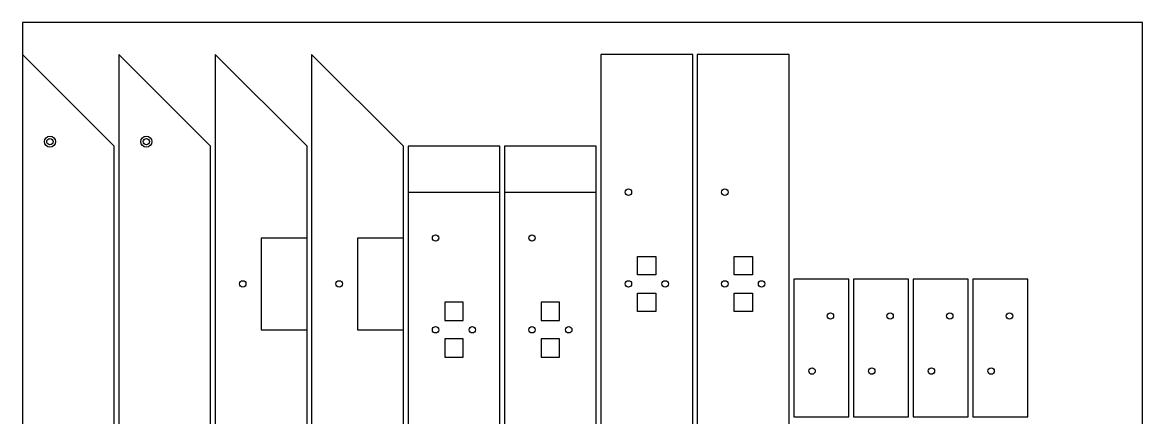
# Model space of a CAD drawing. Header units: millimetres. Extents: x 0 to 1220, y 0 to 2440.
# Drawn here: x 0 to 1220, y 2009 to 2440 of the extents above; entities that cross this region are included whole.
import ezdxf

# ---------------------------------------------------------------- set-up
doc = ezdxf.new("R2010")
doc.units = ezdxf.units.MM
for name, color, linetype in [('Body001', 7, 'CONTINUOUS'), ('Body002', 7, 'CONTINUOUS'), ('Body003', 7, 'CONTINUOUS'), ('Body004', 7, 'CONTINUOUS'), ('Body005', 7, 'CONTINUOUS'), ('Body006', 7, 'CONTINUOUS'), ('Body007', 7, 'CONTINUOUS'), ('Body008', 7, 'CONTINUOUS'), ('Body011', 7, 'CONTINUOUS'), ('Body013', 7, 'CONTINUOUS'), ('Body017', 7, 'CONTINUOUS'), ('Body018', 7, 'CONTINUOUS'), ('Rectangle', 7, 'CONTINUOUS')]:
    doc.layers.add(name, color=color, linetype=linetype)

msp = doc.modelspace()

# ---------------------------------------------------------------- linework, layer by layer
at = {"layer": 'Body001'}
for p, q in [((0, 2405), (0, 2405, 20)), ((0, 2405), (0, 1205)), ((0, 2405, 20), (0, 1205, 20)), ((0, 2405), (0, 1205)), ((100, 2305), (0, 2405)), ((0, 2405, 20), (0, 1205, 20)), ((100, 2305, 20), (0, 2405, 20)), ((0, 2405), (0, 2405, 20)), ((100, 2305), (0, 2405)), ((100, 2305, 20), (0, 2405, 20)), ((33.5, 2310, 16), (33.5, 2310)), ((33.5, 2310, 16), (33.5, 2310)), ((36, 2310, 20), (36, 2310, 16)), ((36, 2310, 20), (36, 2310, 16)), ((100, 2305), (100, 2305, 20)), ((100, 1305), (100, 2305)), ((100, 1305, 20), (100, 2305, 20)), ((100, 1305), (100, 2305)), ((100, 1305, 20), (100, 2305, 20)), ((100, 2305), (100, 2305, 20))]:
    msp.add_line(p, q, dxfattribs=at)
for centre, radius in [((30, 2310, 20), 6), ((30, 2310, 20), 6), ((30, 2310, 16), 6), ((30, 2310, 16), 6), ((30, 2310), 3.5), ((30, 2310, 16), 3.5), ((30, 2310), 3.5), ((30, 2310, 16), 3.5)]:
    msp.add_circle(centre, radius, dxfattribs=at)
at = {"layer": 'Body002'}
for p, q in [((105, 2405), (105, 2405, 20)), ((105, 2405), (105, 1205)), ((105, 2405, 20), (105, 1205, 20)), ((105, 2405), (105, 1205)), ((205, 2305), (105, 2405)), ((105, 2405, 20), (105, 1205, 20)), ((205, 2305, 20), (105, 2405, 20)), ((105, 2405), (105, 2405, 20)), ((205, 2305), (105, 2405)), ((205, 2305, 20), (105, 2405, 20)), ((138.5, 2310, 16), (138.5, 2310)), ((138.5, 2310, 16), (138.5, 2310)), ((141, 2310, 20), (141, 2310, 16)), ((141, 2310, 20), (141, 2310, 16)), ((205, 2305), (205, 2305, 20)), ((205, 1305), (205, 2305)), ((205, 1305, 20), (205, 2305, 20)), ((205, 1305), (205, 2305)), ((205, 1305, 20), (205, 2305, 20)), ((205, 2305), (205, 2305, 20))]:
    msp.add_line(p, q, dxfattribs=at)
for centre, radius in [((135, 2310, 20), 6), ((135, 2310, 20), 6), ((135, 2310, 16), 6), ((135, 2310, 16), 6), ((135, 2310), 3.5), ((135, 2310, 16), 3.5), ((135, 2310), 3.5), ((135, 2310, 16), 3.5)]:
    msp.add_circle(centre, radius, dxfattribs=at)
at = {"layer": 'Body003'}
for p, q in [((210, 2405), (210, 2405, 20)), ((210, 2405), (210, 1205)), ((210, 2405, 20), (210, 1205, 20)), ((210, 2405), (210, 1205)), ((310, 2305), (210, 2405)), ((210, 2405, 20), (210, 1205, 20)), ((310, 2305, 20), (210, 2405, 20)), ((210, 2405), (210, 2405, 20)), ((310, 2305), (210, 2405)), ((310, 2305, 20), (210, 2405, 20)), ((310, 1305), (310, 2305)), ((310, 2305), (310, 2305, 20)), ((310, 2205, 20), (310, 2305, 20)), ((310, 1305), (310, 2305)), ((310, 2205, 20), (310, 2305, 20)), ((310, 2305), (310, 2305, 20)), ((310, 2205, 20), (260, 2205, 20)), ((260, 2205, 20), (260, 2105, 20)), ((260, 2205, 20), (260, 2205, 10)), ((310, 2205, 20), (260, 2205, 20)), ((310, 2205, 10), (260, 2205, 10)), ((310, 2205, 10), (260, 2205, 10)), ((260, 2205, 10), (260, 2105, 10)), ((260, 2205, 20), (260, 2205, 10)), ((260, 2205, 20), (260, 2105, 20)), ((260, 2205, 10), (260, 2105, 10)), ((310, 2205, 20), (310, 2205, 10)), ((310, 2105, 10), (310, 2205, 10)), ((310, 2205, 20), (310, 2205, 10)), ((310, 2105, 10), (310, 2205, 10)), ((243.5, 2155, 20), (243.5, 2155)), ((243.5, 2155, 20), (243.5, 2155)), ((260, 2105, 20), (310, 2105, 20)), ((260, 2105, 10), (310, 2105, 10)), ((260, 2105, 20), (260, 2105, 10)), ((260, 2105, 20), (310, 2105, 20)), ((260, 2105, 10), (310, 2105, 10)), ((260, 2105, 20), (260, 2105, 10)), ((310, 2105, 20), (310, 2105, 10)), ((310, 1505, 20), (310, 2105, 20)), ((310, 1505, 20), (310, 2105, 20)), ((310, 2105, 20), (310, 2105, 10))]:
    msp.add_line(p, q, dxfattribs=at)
for centre in [(240, 2155), (240, 2155, 20), (240, 2155, 20), (240, 2155)]:
    msp.add_circle(centre, 3.5, dxfattribs=at)
at = {"layer": 'Body004'}
for p, q in [((315, 2405), (315, 2405, 20)), ((315, 2405), (315, 1205)), ((315, 2405, 20), (315, 1205, 20)), ((315, 2405), (315, 1205)), ((415, 2305), (315, 2405)), ((315, 2405, 20), (315, 1205, 20)), ((415, 2305, 20), (315, 2405, 20)), ((315, 2405), (315, 2405, 20)), ((415, 2305), (315, 2405)), ((415, 2305, 20), (315, 2405, 20)), ((415, 1305), (415, 2305)), ((415, 2305), (415, 2305, 20)), ((415, 2205, 20), (415, 2305, 20)), ((415, 1305), (415, 2305)), ((415, 2205, 20), (415, 2305, 20)), ((415, 2305), (415, 2305, 20)), ((415, 2205, 20), (365, 2205, 20)), ((365, 2205, 20), (365, 2105, 20)), ((365, 2205, 20), (365, 2205, 10)), ((415, 2205, 20), (365, 2205, 20)), ((415, 2205, 10), (365, 2205, 10)), ((415, 2205, 10), (365, 2205, 10)), ((365, 2205, 10), (365, 2105, 10)), ((365, 2205, 20), (365, 2205, 10)), ((365, 2205, 20), (365, 2105, 20)), ((365, 2205, 10), (365, 2105, 10)), ((415, 2205, 20), (415, 2205, 10)), ((415, 2105, 10), (415, 2205, 10)), ((415, 2205, 20), (415, 2205, 10)), ((415, 2105, 10), (415, 2205, 10)), ((348.5, 2155, 20), (348.5, 2155)), ((348.5, 2155, 20), (348.5, 2155)), ((365, 2105, 20), (415, 2105, 20)), ((365, 2105, 10), (415, 2105, 10)), ((365, 2105, 20), (365, 2105, 10)), ((365, 2105, 20), (415, 2105, 20)), ((365, 2105, 10), (415, 2105, 10)), ((365, 2105, 20), (365, 2105, 10)), ((415, 2105, 20), (415, 2105, 10)), ((415, 1505, 20), (415, 2105, 20)), ((415, 1505, 20), (415, 2105, 20)), ((415, 2105, 20), (415, 2105, 10))]:
    msp.add_line(p, q, dxfattribs=at)
for centre in [(345, 2155), (345, 2155, 20), (345, 2155, 20), (345, 2155)]:
    msp.add_circle(centre, 3.5, dxfattribs=at)
at = {"layer": 'Body005'}
for p, q in [((420, 2305, 0), (420, 1205, 0)), ((520, 2305, 0), (420, 2305, 0)), ((420, 2305, 0), (420, 1205, 0)), ((420, 2305, 10), (420, 2255, 10)), ((420, 2305, 0), (420, 2305, 10)), ((520, 2305, 0), (420, 2305, 0)), ((420, 2305, 0), (420, 2305, 10)), ((520, 2305, 10), (420, 2305, 10)), ((520, 2305, 10), (420, 2305, 10)), ((420, 2305, 10), (420, 2255, 10)), ((520, 1205, 0), (520, 2305, 0)), ((520, 1205, 0), (520, 2305, 0)), ((520, 2305, 0), (520, 2305, 10)), ((520, 2255, 10), (520, 2305, 10)), ((520, 2305, 0), (520, 2305, 10)), ((520, 2255, 10), (520, 2305, 10)), ((420, 2255, 20), (420, 1255, 20)), ((420, 2255, 20), (420, 2255, 10)), ((420, 2255, 10), (520, 2255, 10)), ((420, 2255, 20), (420, 2255, 10)), ((420, 2255, 20), (520, 2255, 20)), ((420, 2255, 10), (520, 2255, 10)), ((420, 2255, 20), (420, 1255, 20)), ((420, 2255, 20), (520, 2255, 20)), ((520, 2255, 20), (520, 2255, 10)), ((520, 1255, 20), (520, 2255, 20)), ((520, 2255, 20), (520, 2255, 10)), ((520, 1255, 20), (520, 2255, 20)), ((453.5, 2205, 20), (453.5, 2205, 0)), ((453.5, 2205, 20), (453.5, 2205, 0)), ((480, 2135, 0), (460, 2135, 0)), ((460, 2135, 0), (460, 2115, 0)), ((460, 2135, 20), (460, 2135, 0)), ((480, 2135, 20), (460, 2135, 20)), ((480, 2135, 0), (460, 2135, 0)), ((460, 2135, 20), (460, 2135, 0)), ((460, 2135, 20), (460, 2115, 20)), ((460, 2135, 0), (460, 2115, 0)), ((460, 2135, 20), (460, 2115, 20)), ((480, 2135, 20), (460, 2135, 20)), ((480, 2115, 0), (480, 2135, 0)), ((480, 2135, 20), (480, 2135, 0)), ((480, 2115, 20), (480, 2135, 20)), ((480, 2115, 0), (480, 2135, 0)), ((480, 2135, 20), (480, 2135, 0)), ((480, 2115, 20), (480, 2135, 20)), ((460, 2115, 0), (480, 2115, 0)), ((460, 2115, 20), (460, 2115, 0)), ((460, 2115, 20), (480, 2115, 20)), ((460, 2115, 0), (480, 2115, 0)), ((460, 2115, 20), (460, 2115, 0)), ((460, 2115, 20), (480, 2115, 20)), ((480, 2115, 20), (480, 2115, 0)), ((480, 2115, 20), (480, 2115, 0)), ((453.5, 2105, 20), (453.5, 2105, 0)), ((453.5, 2105, 20), (453.5, 2105, 0)), ((493.5, 2105, 20), (493.5, 2105, 0)), ((493.5, 2105, 20), (493.5, 2105, 0)), ((480, 2095, 0), (460, 2095, 0)), ((460, 2095, 0), (460, 2075, 0)), ((460, 2095, 20), (460, 2095, 0)), ((480, 2095, 20), (460, 2095, 20)), ((480, 2095, 0), (460, 2095, 0)), ((460, 2095, 20), (460, 2095, 0)), ((460, 2095, 20), (460, 2075, 20)), ((460, 2095, 0), (460, 2075, 0)), ((460, 2095, 20), (460, 2075, 20)), ((480, 2095, 20), (460, 2095, 20)), ((480, 2075, 0), (480, 2095, 0)), ((480, 2095, 20), (480, 2095, 0)), ((480, 2075, 20), (480, 2095, 20)), ((480, 2075, 0), (480, 2095, 0)), ((480, 2095, 20), (480, 2095, 0)), ((480, 2075, 20), (480, 2095, 20)), ((460, 2075, 0), (480, 2075, 0)), ((460, 2075, 20), (460, 2075, 0)), ((460, 2075, 20), (480, 2075, 20)), ((460, 2075, 0), (480, 2075, 0)), ((460, 2075, 20), (460, 2075, 0)), ((460, 2075, 20), (480, 2075, 20)), ((480, 2075, 20), (480, 2075, 0)), ((480, 2075, 20), (480, 2075, 0))]:
    msp.add_line(p, q, dxfattribs=at)
for centre in [(450, 2205, 0), (450, 2205, 20), (450, 2205, 0), (450, 2205, 20), (450, 2105, 0), (450, 2105, 20), (450, 2105, 0), (450, 2105, 20), (490, 2105, 0), (490, 2105, 20), (490, 2105, 0), (490, 2105, 20)]:
    msp.add_circle(centre, 3.5, dxfattribs=at)
at = {"layer": 'Body006'}
for p, q in [((525, 2305, 0), (525, 1205, 0)), ((625, 2305, 0), (525, 2305, 0)), ((525, 2305, 0), (525, 1205, 0)), ((525, 2305, 10), (525, 2255, 10)), ((525, 2305, 0), (525, 2305, 10)), ((625, 2305, 0), (525, 2305, 0)), ((525, 2305, 0), (525, 2305, 10)), ((625, 2305, 10), (525, 2305, 10)), ((625, 2305, 10), (525, 2305, 10)), ((525, 2305, 10), (525, 2255, 10)), ((625, 1205, 0), (625, 2305, 0)), ((625, 1205, 0), (625, 2305, 0)), ((625, 2305, 0), (625, 2305, 10)), ((625, 2255, 10), (625, 2305, 10)), ((625, 2305, 0), (625, 2305, 10)), ((625, 2255, 10), (625, 2305, 10)), ((525, 2255, 20), (525, 1255, 20)), ((525, 2255, 20), (525, 2255, 10)), ((525, 2255, 10), (625, 2255, 10)), ((525, 2255, 20), (525, 2255, 10)), ((525, 2255, 20), (625, 2255, 20)), ((525, 2255, 10), (625, 2255, 10)), ((525, 2255, 20), (525, 1255, 20)), ((525, 2255, 20), (625, 2255, 20)), ((625, 2255, 20), (625, 2255, 10)), ((625, 1255, 20), (625, 2255, 20)), ((625, 2255, 20), (625, 2255, 10)), ((625, 1255, 20), (625, 2255, 20)), ((558.5, 2205, 20), (558.5, 2205, 0)), ((558.5, 2205, 20), (558.5, 2205, 0)), ((585, 2135, 0), (565, 2135, 0)), ((565, 2135, 0), (565, 2115, 0)), ((565, 2135, 20), (565, 2135, 0)), ((585, 2135, 20), (565, 2135, 20)), ((585, 2135, 0), (565, 2135, 0)), ((565, 2135, 20), (565, 2135, 0)), ((565, 2135, 20), (565, 2115, 20)), ((565, 2135, 0), (565, 2115, 0)), ((565, 2135, 20), (565, 2115, 20)), ((585, 2135, 20), (565, 2135, 20)), ((585, 2115, 0), (585, 2135, 0)), ((585, 2135, 20), (585, 2135, 0)), ((585, 2115, 20), (585, 2135, 20)), ((585, 2115, 0), (585, 2135, 0)), ((585, 2135, 20), (585, 2135, 0)), ((585, 2115, 20), (585, 2135, 20)), ((565, 2115, 0), (585, 2115, 0)), ((565, 2115, 20), (565, 2115, 0)), ((565, 2115, 20), (585, 2115, 20)), ((565, 2115, 0), (585, 2115, 0)), ((565, 2115, 20), (565, 2115, 0)), ((565, 2115, 20), (585, 2115, 20)), ((585, 2115, 20), (585, 2115, 0)), ((585, 2115, 20), (585, 2115, 0)), ((558.5, 2105, 20), (558.5, 2105, 0)), ((558.5, 2105, 20), (558.5, 2105, 0)), ((598.5, 2105, 20), (598.5, 2105, 0)), ((598.5, 2105, 20), (598.5, 2105, 0)), ((585, 2095, 0), (565, 2095, 0)), ((565, 2095, 0), (565, 2075, 0)), ((565, 2095, 20), (565, 2095, 0)), ((585, 2095, 20), (565, 2095, 20)), ((585, 2095, 0), (565, 2095, 0)), ((565, 2095, 20), (565, 2095, 0)), ((565, 2095, 20), (565, 2075, 20)), ((565, 2095, 0), (565, 2075, 0)), ((565, 2095, 20), (565, 2075, 20)), ((585, 2095, 20), (565, 2095, 20)), ((585, 2075, 0), (585, 2095, 0)), ((585, 2095, 20), (585, 2095, 0)), ((585, 2075, 20), (585, 2095, 20)), ((585, 2075, 0), (585, 2095, 0)), ((585, 2095, 20), (585, 2095, 0)), ((585, 2075, 20), (585, 2095, 20)), ((565, 2075, 0), (585, 2075, 0)), ((565, 2075, 20), (565, 2075, 0)), ((565, 2075, 20), (585, 2075, 20)), ((565, 2075, 0), (585, 2075, 0)), ((565, 2075, 20), (565, 2075, 0)), ((565, 2075, 20), (585, 2075, 20)), ((585, 2075, 20), (585, 2075, 0)), ((585, 2075, 20), (585, 2075, 0))]:
    msp.add_line(p, q, dxfattribs=at)
for centre in [(555, 2205, 0), (555, 2205, 20), (555, 2205, 0), (555, 2205, 20), (555, 2105, 0), (555, 2105, 20), (555, 2105, 0), (555, 2105, 20), (595, 2105, 0), (595, 2105, 20), (595, 2105, 0), (595, 2105, 20)]:
    msp.add_circle(centre, 3.5, dxfattribs=at)
at = {"layer": 'Body007'}
for p, q in [((630, 2405), (630, 2405, 20)), ((630, 2405), (630, 1205)), ((630, 2405, 20), (630, 1205, 20)), ((630, 2405), (630, 1205)), ((730, 2405), (630, 2405)), ((630, 2405, 20), (630, 1205, 20)), ((730, 2405, 20), (630, 2405, 20)), ((630, 2405), (630, 2405, 20)), ((730, 2405), (630, 2405)), ((730, 2405, 20), (630, 2405, 20)), ((730, 2405), (730, 2405, 20)), ((730, 1205), (730, 2405)), ((730, 1205, 20), (730, 2405, 20)), ((730, 1205), (730, 2405)), ((730, 1205, 20), (730, 2405, 20)), ((730, 2405), (730, 2405, 20)), ((663.5, 2255, 20), (663.5, 2255)), ((663.5, 2255, 20), (663.5, 2255)), ((670, 2165), (670, 2185)), ((670, 2185), (690, 2185)), ((670, 2165, 20), (670, 2185, 20)), ((670, 2185, 20), (690, 2185, 20)), ((670, 2185, 20), (670, 2185)), ((670, 2165, 20), (670, 2185, 20)), ((670, 2165), (670, 2185)), ((670, 2185, 20), (670, 2185)), ((670, 2185, 20), (690, 2185, 20)), ((670, 2185), (690, 2185)), ((690, 2185), (690, 2165)), ((690, 2185, 20), (690, 2165, 20)), ((690, 2185, 20), (690, 2185)), ((690, 2185, 20), (690, 2165, 20)), ((690, 2185), (690, 2165)), ((690, 2185, 20), (690, 2185)), ((690, 2165), (670, 2165)), ((690, 2165, 20), (670, 2165, 20)), ((670, 2165, 20), (670, 2165)), ((670, 2165, 20), (670, 2165)), ((690, 2165, 20), (670, 2165, 20)), ((690, 2165), (670, 2165)), ((690, 2165, 20), (690, 2165)), ((690, 2165, 20), (690, 2165)), ((663.5, 2155, 20), (663.5, 2155)), ((663.5, 2155, 20), (663.5, 2155)), ((703.5, 2155, 20), (703.5, 2155)), ((703.5, 2155, 20), (703.5, 2155)), ((670, 2125), (670, 2145)), ((670, 2145), (690, 2145)), ((670, 2125, 20), (670, 2145, 20)), ((670, 2145, 20), (690, 2145, 20)), ((670, 2145, 20), (670, 2145)), ((670, 2125, 20), (670, 2145, 20)), ((670, 2125), (670, 2145)), ((670, 2145, 20), (670, 2145)), ((670, 2145, 20), (690, 2145, 20)), ((670, 2145), (690, 2145)), ((690, 2145), (690, 2125)), ((690, 2145, 20), (690, 2125, 20)), ((690, 2145, 20), (690, 2145)), ((690, 2145, 20), (690, 2125, 20)), ((690, 2145), (690, 2125)), ((690, 2145, 20), (690, 2145)), ((690, 2125), (670, 2125)), ((690, 2125, 20), (670, 2125, 20)), ((670, 2125, 20), (670, 2125)), ((670, 2125, 20), (670, 2125)), ((690, 2125, 20), (670, 2125, 20)), ((690, 2125), (670, 2125)), ((690, 2125, 20), (690, 2125)), ((690, 2125, 20), (690, 2125))]:
    msp.add_line(p, q, dxfattribs=at)
for centre in [(660, 2255), (660, 2255, 20), (660, 2255, 20), (660, 2255), (660, 2155), (660, 2155, 20), (660, 2155, 20), (660, 2155), (700, 2155), (700, 2155, 20), (700, 2155, 20), (700, 2155)]:
    msp.add_circle(centre, 3.5, dxfattribs=at)
at = {"layer": 'Body008'}
for p, q in [((735, 2405), (735, 2405, 20)), ((735, 2405), (735, 1205)), ((735, 2405, 20), (735, 1205, 20)), ((735, 2405), (735, 1205)), ((835, 2405), (735, 2405)), ((735, 2405, 20), (735, 1205, 20)), ((835, 2405, 20), (735, 2405, 20)), ((735, 2405), (735, 2405, 20)), ((835, 2405), (735, 2405)), ((835, 2405, 20), (735, 2405, 20)), ((835, 2405), (835, 2405, 20)), ((835, 1205), (835, 2405)), ((835, 1205, 20), (835, 2405, 20)), ((835, 1205), (835, 2405)), ((835, 1205, 20), (835, 2405, 20)), ((835, 2405), (835, 2405, 20)), ((768.5, 2255, 20), (768.5, 2255)), ((768.5, 2255, 20), (768.5, 2255)), ((775, 2165), (775, 2185)), ((775, 2185), (795, 2185)), ((775, 2165, 20), (775, 2185, 20)), ((775, 2185, 20), (795, 2185, 20)), ((775, 2185, 20), (775, 2185)), ((775, 2165, 20), (775, 2185, 20)), ((775, 2165), (775, 2185)), ((775, 2185, 20), (775, 2185)), ((775, 2185, 20), (795, 2185, 20)), ((775, 2185), (795, 2185)), ((795, 2185), (795, 2165)), ((795, 2185, 20), (795, 2165, 20)), ((795, 2185, 20), (795, 2185)), ((795, 2185, 20), (795, 2165, 20)), ((795, 2185), (795, 2165)), ((795, 2185, 20), (795, 2185)), ((795, 2165), (775, 2165)), ((795, 2165, 20), (775, 2165, 20)), ((775, 2165, 20), (775, 2165)), ((775, 2165, 20), (775, 2165)), ((795, 2165, 20), (775, 2165, 20)), ((795, 2165), (775, 2165)), ((795, 2165, 20), (795, 2165)), ((795, 2165, 20), (795, 2165)), ((768.5, 2155, 20), (768.5, 2155)), ((768.5, 2155, 20), (768.5, 2155)), ((808.5, 2155, 20), (808.5, 2155)), ((808.5, 2155, 20), (808.5, 2155)), ((775, 2125), (775, 2145)), ((775, 2145), (795, 2145)), ((775, 2125, 20), (775, 2145, 20)), ((775, 2145, 20), (795, 2145, 20)), ((775, 2145, 20), (775, 2145)), ((775, 2125, 20), (775, 2145, 20)), ((775, 2125), (775, 2145)), ((775, 2145, 20), (775, 2145)), ((775, 2145, 20), (795, 2145, 20)), ((775, 2145), (795, 2145)), ((795, 2145), (795, 2125)), ((795, 2145, 20), (795, 2125, 20)), ((795, 2145, 20), (795, 2145)), ((795, 2145, 20), (795, 2125, 20)), ((795, 2145), (795, 2125)), ((795, 2145, 20), (795, 2145)), ((795, 2125), (775, 2125)), ((795, 2125, 20), (775, 2125, 20)), ((775, 2125, 20), (775, 2125)), ((775, 2125, 20), (775, 2125)), ((795, 2125, 20), (775, 2125, 20)), ((795, 2125), (775, 2125)), ((795, 2125, 20), (795, 2125)), ((795, 2125, 20), (795, 2125))]:
    msp.add_line(p, q, dxfattribs=at)
for centre in [(765, 2255), (765, 2255, 20), (765, 2255, 20), (765, 2255), (765, 2155), (765, 2155, 20), (765, 2155, 20), (765, 2155), (805, 2155), (805, 2155, 20), (805, 2155, 20), (805, 2155)]:
    msp.add_circle(centre, 3.5, dxfattribs=at)
at = {"layer": 'Body011'}
for p, q in [((840, 2160), (840, 2160, 20)), ((840, 2160), (840, 2010)), ((840, 2160, 20), (840, 2010, 20)), ((840, 2160), (840, 2010)), ((900, 2160), (840, 2160)), ((840, 2160, 20), (840, 2010, 20)), ((900, 2160, 20), (840, 2160, 20)), ((840, 2160), (840, 2160, 20)), ((900, 2160), (840, 2160)), ((900, 2160, 20), (840, 2160, 20)), ((900, 2160), (900, 2160, 20)), ((900, 2010), (900, 2160)), ((900, 2010, 20), (900, 2160, 20)), ((900, 2010), (900, 2160)), ((900, 2010, 20), (900, 2160, 20)), ((900, 2160), (900, 2160, 20)), ((883.5, 2120, 20), (883.5, 2120)), ((883.5, 2120, 20), (883.5, 2120)), ((863.5, 2060, 20), (863.5, 2060)), ((863.5, 2060, 20), (863.5, 2060)), ((840, 2010), (840, 2010, 20)), ((840, 2010), (900, 2010)), ((840, 2010, 20), (900, 2010, 20)), ((840, 2010), (840, 2010, 20)), ((840, 2010), (900, 2010)), ((840, 2010, 20), (900, 2010, 20)), ((900, 2010), (900, 2010, 20)), ((900, 2010), (900, 2010, 20))]:
    msp.add_line(p, q, dxfattribs=at)
for centre in [(880, 2120), (880, 2120, 20), (880, 2120, 20), (880, 2120), (860, 2060), (860, 2060, 20), (860, 2060, 20), (860, 2060)]:
    msp.add_circle(centre, 3.5, dxfattribs=at)
at = {"layer": 'Body013'}
for p, q in [((905, 2160), (905, 2160, 20)), ((905, 2160), (905, 2010)), ((905, 2160, 20), (905, 2010, 20)), ((905, 2160), (905, 2010)), ((965, 2160), (905, 2160)), ((905, 2160, 20), (905, 2010, 20)), ((965, 2160, 20), (905, 2160, 20)), ((905, 2160), (905, 2160, 20)), ((965, 2160), (905, 2160)), ((965, 2160, 20), (905, 2160, 20)), ((965, 2160), (965, 2160, 20)), ((965, 2010), (965, 2160)), ((965, 2010, 20), (965, 2160, 20)), ((965, 2010), (965, 2160)), ((965, 2010, 20), (965, 2160, 20)), ((965, 2160), (965, 2160, 20)), ((948.5, 2120, 20), (948.5, 2120)), ((948.5, 2120, 20), (948.5, 2120)), ((928.5, 2060, 20), (928.5, 2060)), ((928.5, 2060, 20), (928.5, 2060)), ((905, 2010), (905, 2010, 20)), ((905, 2010), (965, 2010)), ((905, 2010, 20), (965, 2010, 20)), ((905, 2010), (905, 2010, 20)), ((905, 2010), (965, 2010)), ((905, 2010, 20), (965, 2010, 20)), ((965, 2010), (965, 2010, 20)), ((965, 2010), (965, 2010, 20))]:
    msp.add_line(p, q, dxfattribs=at)
for centre in [(945, 2120), (945, 2120, 20), (945, 2120, 20), (945, 2120), (925, 2060), (925, 2060, 20), (925, 2060, 20), (925, 2060)]:
    msp.add_circle(centre, 3.5, dxfattribs=at)
at = {"layer": 'Body017'}
for p, q in [((970, 2160), (970, 2160, 20)), ((970, 2160), (970, 2010)), ((970, 2160, 20), (970, 2010, 20)), ((970, 2160), (970, 2010)), ((1030, 2160), (970, 2160)), ((970, 2160, 20), (970, 2010, 20)), ((1030, 2160, 20), (970, 2160, 20)), ((970, 2160), (970, 2160, 20)), ((1030, 2160), (970, 2160)), ((1030, 2160, 20), (970, 2160, 20)), ((1030, 2160), (1030, 2160, 20)), ((1030, 2010), (1030, 2160)), ((1030, 2010, 20), (1030, 2160, 20)), ((1030, 2010), (1030, 2160)), ((1030, 2010, 20), (1030, 2160, 20)), ((1030, 2160), (1030, 2160, 20)), ((1013.5, 2120, 20), (1013.5, 2120)), ((1013.5, 2120, 20), (1013.5, 2120)), ((993.5, 2060, 20), (993.5, 2060)), ((993.5, 2060, 20), (993.5, 2060)), ((970, 2010), (970, 2010, 20)), ((970, 2010), (1030, 2010)), ((970, 2010, 20), (1030, 2010, 20)), ((970, 2010), (970, 2010, 20)), ((970, 2010), (1030, 2010)), ((970, 2010, 20), (1030, 2010, 20)), ((1030, 2010), (1030, 2010, 20)), ((1030, 2010), (1030, 2010, 20))]:
    msp.add_line(p, q, dxfattribs=at)
for centre in [(1010, 2120), (1010, 2120, 20), (1010, 2120, 20), (1010, 2120), (990, 2060), (990, 2060, 20), (990, 2060, 20), (990, 2060)]:
    msp.add_circle(centre, 3.5, dxfattribs=at)
at = {"layer": 'Body018'}
for p, q in [((1035, 2160), (1035, 2160, 20)), ((1035, 2160), (1035, 2010)), ((1035, 2160, 20), (1035, 2010, 20)), ((1035, 2160), (1035, 2010)), ((1095, 2160), (1035, 2160)), ((1035, 2160, 20), (1035, 2010, 20)), ((1095, 2160, 20), (1035, 2160, 20)), ((1035, 2160), (1035, 2160, 20)), ((1095, 2160), (1035, 2160)), ((1095, 2160, 20), (1035, 2160, 20)), ((1095, 2160), (1095, 2160, 20)), ((1095, 2010), (1095, 2160)), ((1095, 2010, 20), (1095, 2160, 20)), ((1095, 2010), (1095, 2160)), ((1095, 2010, 20), (1095, 2160, 20)), ((1095, 2160), (1095, 2160, 20)), ((1078.5, 2120, 20), (1078.5, 2120)), ((1078.5, 2120, 20), (1078.5, 2120)), ((1058.5, 2060, 20), (1058.5, 2060)), ((1058.5, 2060, 20), (1058.5, 2060)), ((1035, 2010), (1035, 2010, 20)), ((1035, 2010), (1095, 2010)), ((1035, 2010, 20), (1095, 2010, 20)), ((1035, 2010), (1035, 2010, 20)), ((1035, 2010), (1095, 2010)), ((1035, 2010, 20), (1095, 2010, 20)), ((1095, 2010), (1095, 2010, 20)), ((1095, 2010), (1095, 2010, 20))]:
    msp.add_line(p, q, dxfattribs=at)
for centre in [(1075, 2120), (1075, 2120, 20), (1075, 2120, 20), (1075, 2120), (1055, 2060), (1055, 2060, 20), (1055, 2060, 20), (1055, 2060)]:
    msp.add_circle(centre, 3.5, dxfattribs=at)
at = {"layer": 'Rectangle'}
for p, q in [((1220, 2440), (0, 2440)), ((0, 2440), (0, 0)), ((1220, 0), (1220, 2440))]:
    msp.add_line(p, q, dxfattribs=at)

doc.saveas('drawing.dxf')
